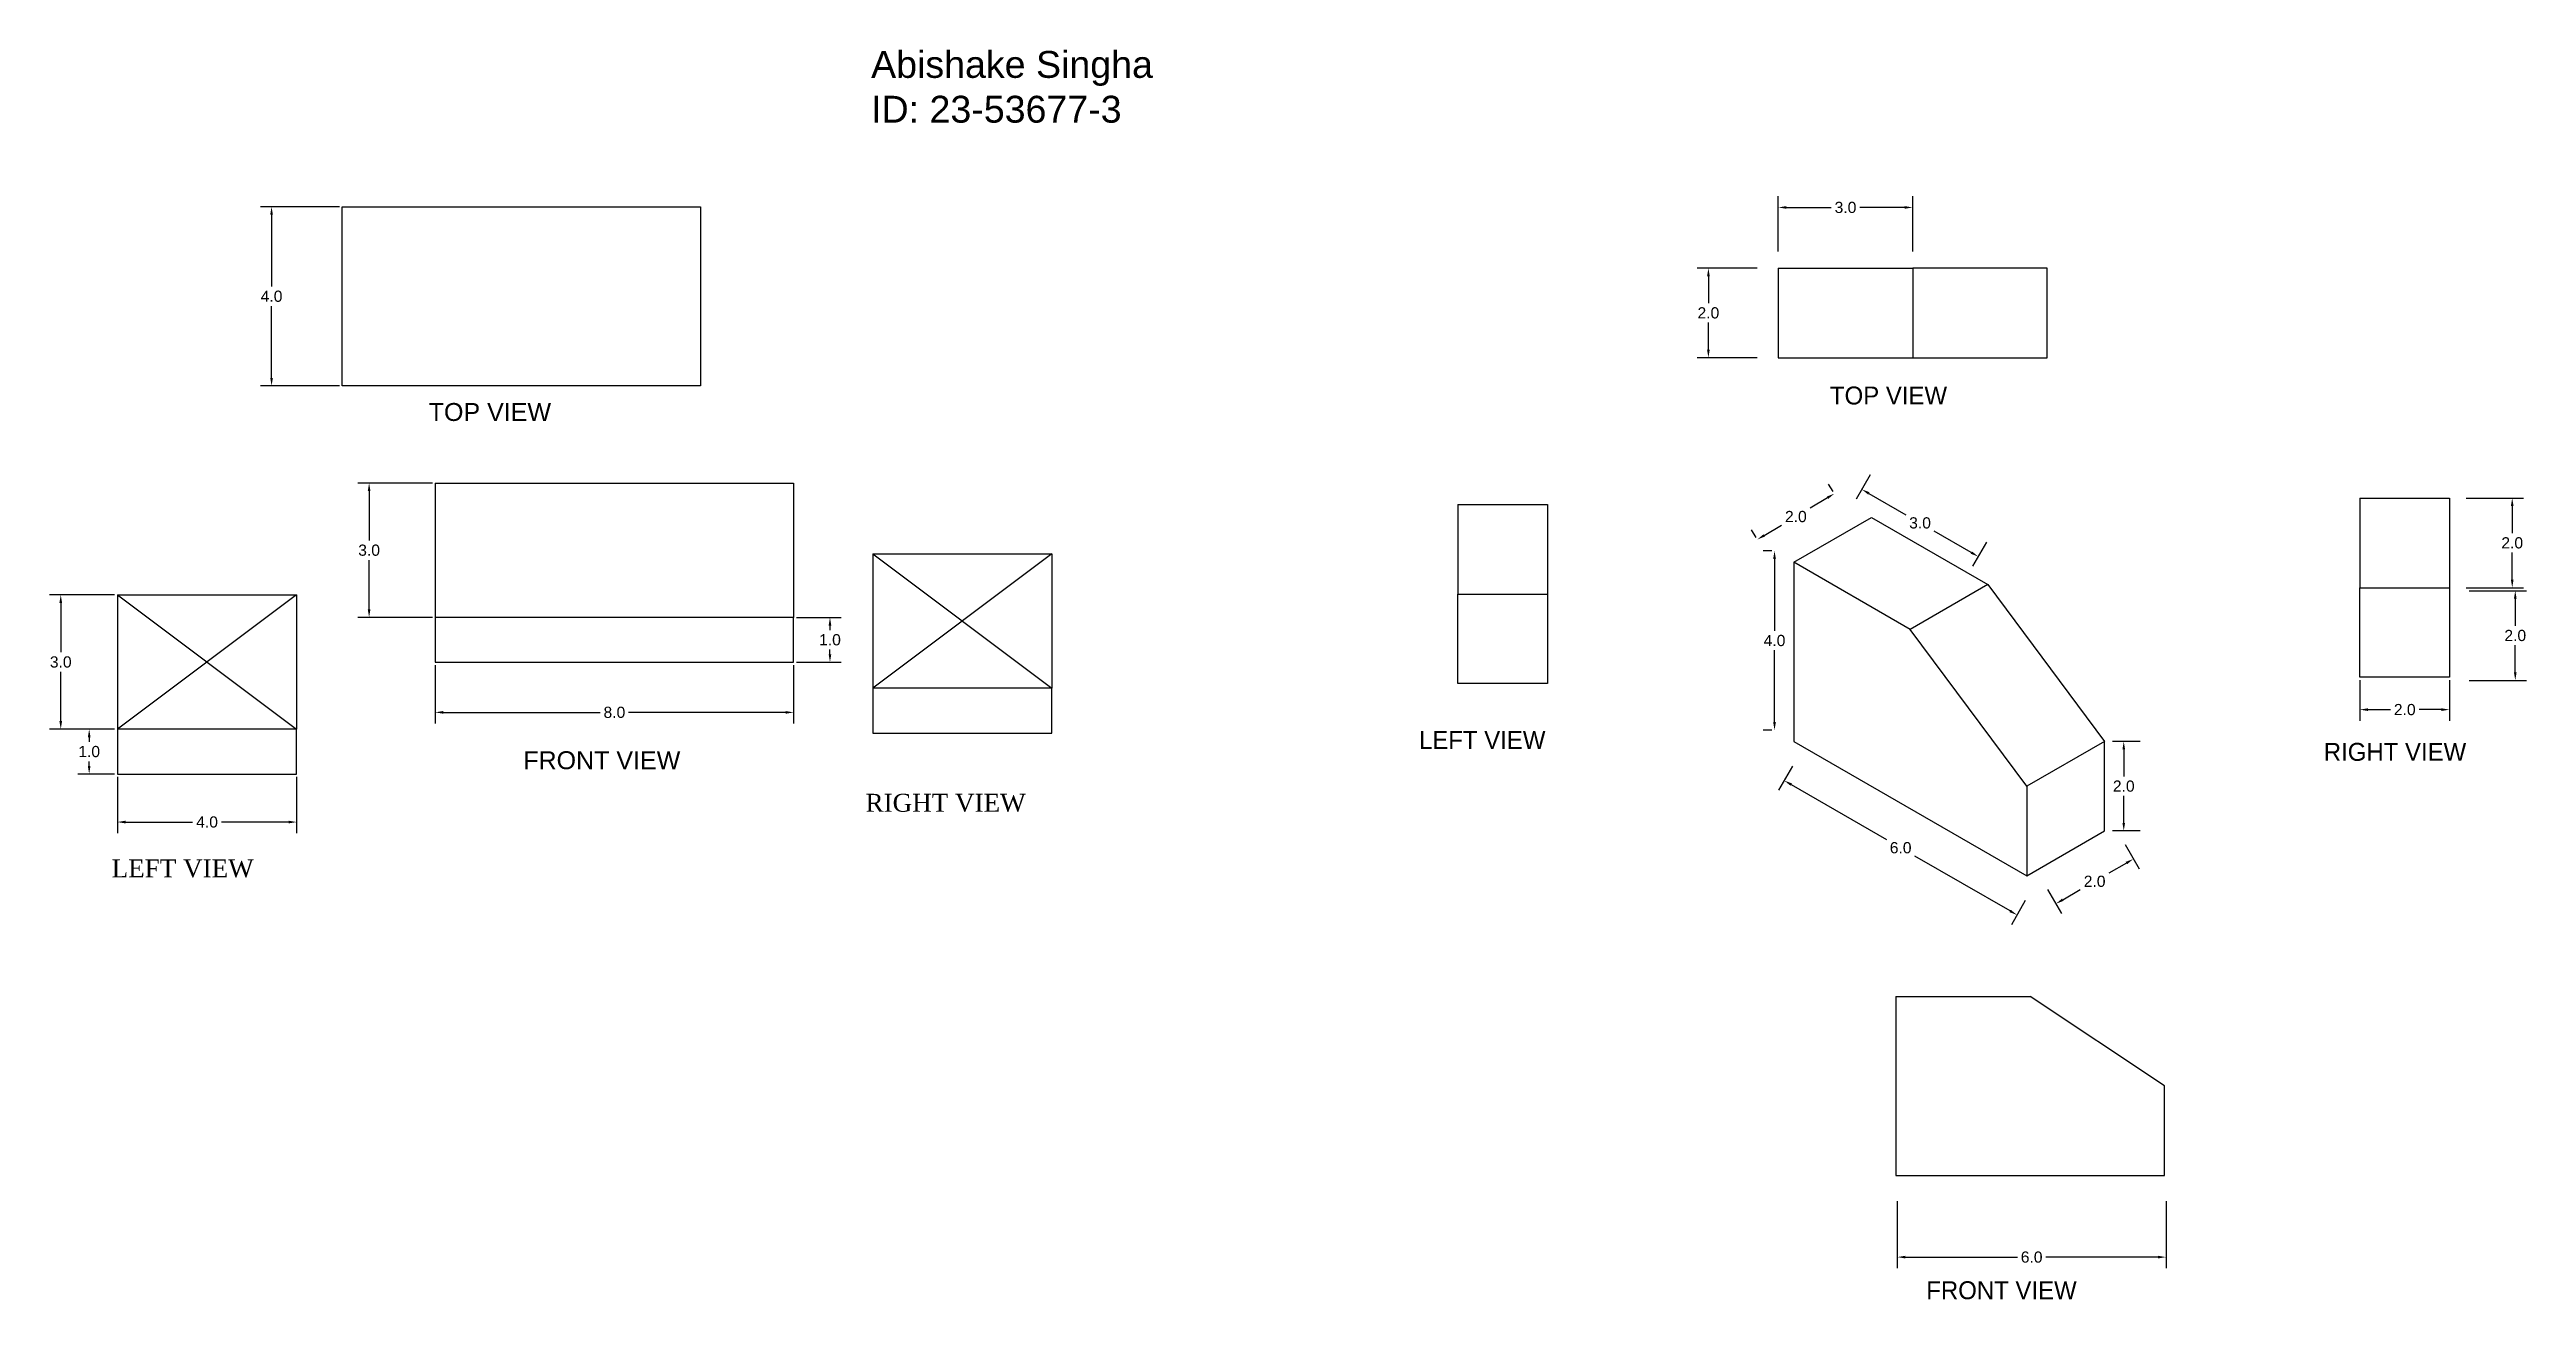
# Model space of a CAD drawing. Header units: centimetres. Extents: x 15 to 70.3, y -6.3 to 21.6.
import ezdxf

# ---------------------------------------------------------------- set-up
doc = ezdxf.new("R2010")
doc.units = ezdxf.units.CM
doc.header["$MEASUREMENT"] = 0
doc.styles.get("Standard").update_dxf_attribs({"font": ''})
doc.styles.get('Standard').set_extended_font_data('Arial')
doc.dimstyles.get("Standard").update_dxf_attribs({"dimtxt": 0.25, "dimasz": 0.18, "dimexe": 0.25, "dimexo": 0.0625, "dimgap": 0.09, "dimtad": 0, "dimtih": 1, "dimtoh": 1, "dimdec": 1, "dimzin": 0, "dimdsep": 46, "dimtxsty": 'Standard', "dimcen": 0.09, "dimclre": 3, "dimadec": 0, "dimazin": 0, "dimtfac": 1, "dimtdec": 1, "dimtofl": 0, "dimtmove": 0, "dimatfit": 3, "dimfxl": 1, "dimtolj": 1, "dimtzin": 0, "dimlwd": 25, "dimarcsym": 0})

# ---------------------------------------------------------------- blocks, each defined once
blk = doc.blocks.new('*D1')
at = {"color": 3, "lineweight": -2, "transparency": 16777216}
for p, q in [((23.584, 7.859), (23.584, 6.553)), ((31.584, 7.859), (31.584, 6.553))]:
    blk.add_line(p, q, dxfattribs=at)
at = {"color": 0, "lineweight": 25, "transparency": 16777216}
for p, q in [((23.764, 6.803), (27.267, 6.803)), ((31.404, 6.803), (27.901, 6.803))]:
    blk.add_line(p, q, dxfattribs=at)
at = {"color": 0, "transparency": 16777216}
for points in [[(23.764, 6.833), (23.764, 6.773), (23.584, 6.803)], [(31.404, 6.833), (31.404, 6.773), (31.584, 6.803)]]:
    blk.add_solid(points, dxfattribs=at)
at = {"layer": 'Defpoints', "color": 0, "transparency": 16777216}
for p in [(23.584, 7.922), (31.584, 7.922), (31.584, 6.803)]:
    blk.add_point(p, dxfattribs=at)
at = {"color": 0, "transparency": 16777216, "insert": (27.584, 6.803), "char_height": 0.25, "attachment_point": 5}
blk.add_mtext('\\A1;8.0', dxfattribs=at)
blk = doc.blocks.new('*D2')
at = {"color": 3, "lineweight": -2, "transparency": 16777216}
for p, q in [((21.447, 18.09), (19.682, 18.09)), ((21.447, 14.09), (19.682, 14.09))]:
    blk.add_line(p, q, dxfattribs=at)
at = {"color": 0, "lineweight": 25, "transparency": 16777216}
for p, q in [((19.932, 17.91), (19.932, 16.308)), ((19.932, 14.27), (19.932, 15.873))]:
    blk.add_line(p, q, dxfattribs=at)
at = {"color": 0, "transparency": 16777216}
for points in [[(19.902, 17.91), (19.962, 17.91), (19.932, 18.09)], [(19.902, 14.27), (19.962, 14.27), (19.932, 14.09)]]:
    blk.add_solid(points, dxfattribs=at)
at = {"layer": 'Defpoints', "color": 0, "transparency": 16777216}
for p in [(21.509, 18.09), (19.932, 14.09), (21.509, 14.09)]:
    blk.add_point(p, dxfattribs=at)
at = {"color": 0, "transparency": 16777216, "insert": (19.932, 16.09), "char_height": 0.25, "attachment_point": 5}
blk.add_mtext('\\A1;4.0', dxfattribs=at)
blk = doc.blocks.new('*D3')
at = {"color": 3, "lineweight": -2, "transparency": 16777216}
for p, q in [((16.429, 6.427), (15.611, 6.427)), ((16.429, 5.427), (15.611, 5.427))]:
    blk.add_line(p, q, dxfattribs=at)
at = {"color": 0, "lineweight": 25, "transparency": 16777216}
for p, q in [((15.861, 6.247), (15.861, 6.144)), ((15.861, 5.607), (15.861, 5.709))]:
    blk.add_line(p, q, dxfattribs=at)
at = {"color": 0, "transparency": 16777216}
for points in [[(15.831, 6.247), (15.891, 6.247), (15.861, 6.427)], [(15.831, 5.607), (15.891, 5.607), (15.861, 5.427)]]:
    blk.add_solid(points, dxfattribs=at)
at = {"layer": 'Defpoints', "color": 0, "transparency": 16777216}
for p in [(16.492, 6.427), (15.861, 5.427), (16.492, 5.427)]:
    blk.add_point(p, dxfattribs=at)
at = {"color": 0, "transparency": 16777216, "insert": (15.861, 5.927), "char_height": 0.25, "attachment_point": 5}
blk.add_mtext('\\A1;1.0', dxfattribs=at)
blk = doc.blocks.new('*D4')
at = {"color": 3, "lineweight": -2, "transparency": 16777216}
for p, q in [((16.429, 9.427), (14.976, 9.427)), ((16.429, 6.427), (14.976, 6.427))]:
    blk.add_line(p, q, dxfattribs=at)
at = {"color": 0, "lineweight": 25, "transparency": 16777216}
for p, q in [((15.226, 9.247), (15.226, 8.144)), ((15.226, 6.607), (15.226, 7.709))]:
    blk.add_line(p, q, dxfattribs=at)
at = {"color": 0, "transparency": 16777216}
for points in [[(15.196, 9.247), (15.256, 9.247), (15.226, 9.427)], [(15.196, 6.607), (15.256, 6.607), (15.226, 6.427)]]:
    blk.add_solid(points, dxfattribs=at)
at = {"layer": 'Defpoints', "color": 0, "transparency": 16777216}
for p in [(16.492, 9.427), (15.226, 6.427), (16.492, 6.427)]:
    blk.add_point(p, dxfattribs=at)
at = {"color": 0, "transparency": 16777216, "insert": (15.226, 7.927), "char_height": 0.25, "attachment_point": 5}
blk.add_mtext('\\A1;3.0', dxfattribs=at)
blk = doc.blocks.new('*D5')
at = {"color": 3, "lineweight": -2, "transparency": 16777216}
for p, q in [((16.492, 5.364), (16.492, 4.105)), ((20.492, 5.364), (20.492, 4.105))]:
    blk.add_line(p, q, dxfattribs=at)
at = {"color": 0, "lineweight": 25, "transparency": 16777216}
for p, q in [((16.672, 4.355), (18.17, 4.355)), ((20.312, 4.355), (18.814, 4.355))]:
    blk.add_line(p, q, dxfattribs=at)
at = {"color": 0, "transparency": 16777216}
for points in [[(16.672, 4.385), (16.672, 4.325), (16.492, 4.355)], [(20.312, 4.385), (20.312, 4.325), (20.492, 4.355)]]:
    blk.add_solid(points, dxfattribs=at)
at = {"layer": 'Defpoints', "color": 0, "transparency": 16777216}
for p in [(16.492, 5.427), (20.492, 5.427), (20.492, 4.355)]:
    blk.add_point(p, dxfattribs=at)
at = {"color": 0, "transparency": 16777216, "insert": (18.492, 4.355), "char_height": 0.25, "attachment_point": 5}
blk.add_mtext('\\A1;4.0', dxfattribs=at)
blk = doc.blocks.new('*D6')
at = {"color": 3, "lineweight": -2, "transparency": 16777216}
for p, q in [((23.522, 11.922), (21.859, 11.922)), ((23.522, 8.922), (21.859, 8.922))]:
    blk.add_line(p, q, dxfattribs=at)
at = {"color": 0, "lineweight": 25, "transparency": 16777216}
for p, q in [((22.109, 11.742), (22.109, 10.639)), ((22.109, 9.102), (22.109, 10.204))]:
    blk.add_line(p, q, dxfattribs=at)
at = {"color": 0, "transparency": 16777216}
for points in [[(22.079, 11.742), (22.139, 11.742), (22.109, 11.922)], [(22.079, 9.102), (22.139, 9.102), (22.109, 8.922)]]:
    blk.add_solid(points, dxfattribs=at)
at = {"layer": 'Defpoints', "color": 0, "transparency": 16777216}
for p in [(23.584, 11.922), (22.109, 8.922), (23.584, 8.922)]:
    blk.add_point(p, dxfattribs=at)
at = {"color": 0, "transparency": 16777216, "insert": (22.109, 10.422), "char_height": 0.25, "attachment_point": 5}
blk.add_mtext('\\A1;3.0', dxfattribs=at)
blk = doc.blocks.new('*D7')
at = {"color": 3, "lineweight": -2, "transparency": 16777216}
for p, q in [((31.647, 8.922), (32.646, 8.922)), ((31.647, 7.922), (32.646, 7.922))]:
    blk.add_line(p, q, dxfattribs=at)
at = {"color": 0, "lineweight": 25, "transparency": 16777216}
for p, q in [((32.396, 8.742), (32.396, 8.639)), ((32.396, 8.102), (32.396, 8.204))]:
    blk.add_line(p, q, dxfattribs=at)
at = {"color": 0, "transparency": 16777216}
for points in [[(32.366, 8.742), (32.426, 8.742), (32.396, 8.922)], [(32.366, 8.102), (32.426, 8.102), (32.396, 7.922)]]:
    blk.add_solid(points, dxfattribs=at)
at = {"layer": 'Defpoints', "color": 0, "transparency": 16777216}
for p in [(31.584, 8.922), (31.584, 7.922), (32.396, 7.922)]:
    blk.add_point(p, dxfattribs=at)
at = {"color": 0, "transparency": 16777216, "insert": (32.396, 8.422), "char_height": 0.25, "attachment_point": 5}
blk.add_mtext('\\A1;1.0', dxfattribs=at)
blk = doc.blocks.new('*D74')
at = {"color": 3, "lineweight": -2, "transparency": 16777216}
for p, q in [((53.563, 17.087), (53.563, 18.323)), ((56.563, 17.087), (56.563, 18.323))]:
    blk.add_line(p, q, dxfattribs=at)
at = {"color": 0, "lineweight": 25, "transparency": 16777216}
for p, q in [((53.743, 18.073), (54.744, 18.073)), ((56.383, 18.073), (55.381, 18.073))]:
    blk.add_line(p, q, dxfattribs=at)
at = {"color": 0, "transparency": 16777216}
for points in [[(53.743, 18.103), (53.743, 18.043), (53.563, 18.073)], [(56.383, 18.103), (56.383, 18.043), (56.563, 18.073)]]:
    blk.add_solid(points, dxfattribs=at)
at = {"layer": 'Defpoints', "color": 0, "transparency": 16777216}
for p in [(56.563, 18.073), (53.563, 17.024), (56.563, 17.024)]:
    blk.add_point(p, dxfattribs=at)
at = {"color": 0, "transparency": 16777216, "insert": (55.063, 18.073), "char_height": 0.25, "attachment_point": 5}
blk.add_mtext('\\A1;3.0', dxfattribs=at)
blk = doc.blocks.new('*D75')
at = {"color": 3, "lineweight": -2, "transparency": 16777216}
for p, q in [((53.093, 16.719), (51.753, 16.719)), ((53.093, 14.719), (51.753, 14.719))]:
    blk.add_line(p, q, dxfattribs=at)
at = {"color": 0, "lineweight": 25, "transparency": 16777216}
for p, q in [((52.003, 16.539), (52.003, 15.936)), ((52.003, 14.899), (52.003, 15.503))]:
    blk.add_line(p, q, dxfattribs=at)
at = {"color": 0, "transparency": 16777216}
for points in [[(51.973, 16.539), (52.033, 16.539), (52.003, 16.719)], [(51.973, 14.899), (52.033, 14.899), (52.003, 14.719)]]:
    blk.add_solid(points, dxfattribs=at)
at = {"layer": 'Defpoints', "color": 0, "transparency": 16777216}
for p in [(53.156, 16.719), (52.003, 14.719), (53.156, 14.719)]:
    blk.add_point(p, dxfattribs=at)
at = {"color": 0, "transparency": 16777216, "insert": (52.003, 15.719), "char_height": 0.25, "attachment_point": 5}
blk.add_mtext('\\A1;2.0', dxfattribs=at)
blk = doc.blocks.new('*D97')
at = {"color": 3, "lineweight": -2, "transparency": 16777216}
for p, q in [((53.417, 10.406), (53.229, 10.406)), ((53.417, 6.406), (53.229, 6.406))]:
    blk.add_line(p, q, dxfattribs=at)
at = {"color": 0, "lineweight": 25, "transparency": 16777216}
for p, q in [((53.479, 10.226), (53.479, 8.623)), ((53.479, 6.586), (53.479, 8.189))]:
    blk.add_line(p, q, dxfattribs=at)
at = {"color": 0, "transparency": 16777216}
for points in [[(53.449, 10.226), (53.509, 10.226), (53.479, 10.406)], [(53.449, 6.586), (53.509, 6.586), (53.479, 6.406)]]:
    blk.add_solid(points, dxfattribs=at)
at = {"layer": 'Defpoints', "color": 0, "transparency": 16777216}
for p in [(53.479, 10.406), (53.479, 6.406), (53.479, 6.406)]:
    blk.add_point(p, dxfattribs=at)
at = {"color": 0, "transparency": 16777216, "insert": (53.479, 8.406), "char_height": 0.25, "attachment_point": 5}
blk.add_mtext('\\A1;4.0', dxfattribs=at)
blk = doc.blocks.new('*D98')
at = {"color": 3, "lineweight": -2, "transparency": 16777216}
for p, q in [((54.786, 11.733), (54.686, 11.9)), ((53.067, 10.71), (52.968, 10.876))]:
    blk.add_line(p, q, dxfattribs=at)
at = {"color": 0, "lineweight": 25, "transparency": 16777216}
for p, q in [((54.66, 11.593), (54.275, 11.364)), ((53.251, 10.754), (53.635, 10.983))]:
    blk.add_line(p, q, dxfattribs=at)
at = {"color": 0, "transparency": 16777216}
for points in [[(54.644, 11.619), (54.675, 11.567), (54.814, 11.685)], [(53.235, 10.78), (53.266, 10.728), (53.096, 10.662)]]:
    blk.add_solid(points, dxfattribs=at)
at = {"layer": 'Defpoints', "color": 0, "transparency": 16777216}
for p in [(54.814, 11.685), (54.818, 11.679), (53.099, 10.656)]:
    blk.add_point(p, dxfattribs=at)
at = {"color": 0, "transparency": 16777216, "insert": (53.955, 11.173), "char_height": 0.25, "attachment_point": 5}
blk.add_mtext('\\A1;2.0', dxfattribs=at)
blk = doc.blocks.new('*D99')
at = {"color": 3, "lineweight": -2, "transparency": 16777216}
for p, q in [((55.613, 12.102), (55.303, 11.564)), ((58.211, 10.602), (57.901, 10.064))]:
    blk.add_line(p, q, dxfattribs=at)
at = {"color": 0, "lineweight": 25, "transparency": 16777216}
for p, q in [((55.584, 11.691), (56.408, 11.215)), ((57.87, 10.371), (57.045, 10.847))]:
    blk.add_line(p, q, dxfattribs=at)
at = {"color": 0, "transparency": 16777216}
for points in [[(55.599, 11.717), (55.569, 11.665), (55.428, 11.781)], [(57.885, 10.397), (57.855, 10.345), (58.026, 10.281)]]:
    blk.add_solid(points, dxfattribs=at)
at = {"layer": 'Defpoints', "color": 0, "transparency": 16777216}
for p in [(55.644, 12.156), (58.243, 10.656), (58.026, 10.281)]:
    blk.add_point(p, dxfattribs=at)
at = {"color": 0, "transparency": 16777216, "insert": (56.727, 11.031), "char_height": 0.25, "attachment_point": 5}
blk.add_mtext('\\A1;3.0', dxfattribs=at)
blk = doc.blocks.new('*D100')
at = {"color": 3, "lineweight": -2, "transparency": 16777216}
for p, q in [((53.881, 5.602), (53.571, 5.064)), ((59.077, 2.602), (58.767, 2.064))]:
    blk.add_line(p, q, dxfattribs=at)
at = {"color": 0, "lineweight": 25, "transparency": 16777216}
for p, q in [((53.852, 5.191), (55.975, 3.965)), ((58.736, 2.371), (56.612, 3.597))]:
    blk.add_line(p, q, dxfattribs=at)
at = {"color": 0, "transparency": 16777216}
for points in [[(53.867, 5.217), (53.837, 5.165), (53.696, 5.281)], [(58.751, 2.397), (58.721, 2.345), (58.892, 2.281)]]:
    blk.add_solid(points, dxfattribs=at)
at = {"layer": 'Defpoints', "color": 0, "transparency": 16777216}
for p in [(53.912, 5.656), (58.892, 2.281), (59.109, 2.656)]:
    blk.add_point(p, dxfattribs=at)
at = {"color": 0, "transparency": 16777216, "insert": (56.294, 3.781), "char_height": 0.25, "attachment_point": 5}
blk.add_mtext('\\A1;6.0', dxfattribs=at)
blk = doc.blocks.new('*D101')
at = {"color": 0, "lineweight": 25, "transparency": 16777216}
for p, q in [((61.334, 3.441), (60.944, 3.216)), ((59.914, 2.621), (60.304, 2.846))]:
    blk.add_line(p, q, dxfattribs=at)
at = {"color": 3, "lineweight": -2, "transparency": 16777216}
for p, q in [((61.305, 3.852), (61.615, 3.314)), ((59.573, 2.852), (59.883, 2.314))]:
    blk.add_line(p, q, dxfattribs=at)
at = {"color": 0, "transparency": 16777216}
for points in [[(61.319, 3.467), (61.349, 3.415), (61.49, 3.531)], [(59.899, 2.647), (59.929, 2.595), (59.758, 2.531)]]:
    blk.add_solid(points, dxfattribs=at)
at = {"layer": 'Defpoints', "color": 0, "transparency": 16777216}
for p in [(61.274, 3.906), (59.542, 2.906), (59.758, 2.531)]:
    blk.add_point(p, dxfattribs=at)
at = {"color": 0, "transparency": 16777216, "insert": (60.624, 3.031), "char_height": 0.25, "attachment_point": 5}
blk.add_mtext('\\A1;2.0', dxfattribs=at)
blk = doc.blocks.new('*D102')
at = {"color": 3, "lineweight": -2, "transparency": 16777216}
for p, q in [((61.644, 6.156), (61.024, 6.156)), ((61.644, 4.156), (61.024, 4.156))]:
    blk.add_line(p, q, dxfattribs=at)
at = {"color": 0, "lineweight": 25, "transparency": 16777216}
for p, q in [((61.274, 5.976), (61.274, 5.373)), ((61.274, 4.336), (61.274, 4.939))]:
    blk.add_line(p, q, dxfattribs=at)
at = {"color": 0, "transparency": 16777216}
for points in [[(61.244, 5.976), (61.304, 5.976), (61.274, 6.156)], [(61.244, 4.336), (61.304, 4.336), (61.274, 4.156)]]:
    blk.add_solid(points, dxfattribs=at)
at = {"layer": 'Defpoints', "color": 0, "transparency": 16777216}
for p in [(61.707, 6.156), (61.274, 4.156), (61.707, 4.156)]:
    blk.add_point(p, dxfattribs=at)
at = {"color": 0, "transparency": 16777216, "insert": (61.274, 5.156), "char_height": 0.25, "attachment_point": 5}
blk.add_mtext('\\A1;2.0', dxfattribs=at)
blk = doc.blocks.new('*D107')
at = {"color": 3, "lineweight": -2, "transparency": 16777216}
for p, q in [((68.914, 11.586), (70.195, 11.586)), ((68.914, 9.586), (70.195, 9.586))]:
    blk.add_line(p, q, dxfattribs=at)
at = {"color": 0, "lineweight": 25, "transparency": 16777216}
for p, q in [((69.945, 11.406), (69.945, 10.802)), ((69.945, 9.766), (69.945, 10.369))]:
    blk.add_line(p, q, dxfattribs=at)
at = {"color": 0, "transparency": 16777216}
for points in [[(69.915, 11.406), (69.975, 11.406), (69.945, 11.586)], [(69.915, 9.766), (69.975, 9.766), (69.945, 9.586)]]:
    blk.add_solid(points, dxfattribs=at)
at = {"layer": 'Defpoints', "color": 0, "transparency": 16777216}
for p in [(68.852, 11.586), (68.852, 9.586), (69.945, 9.586)]:
    blk.add_point(p, dxfattribs=at)
at = {"color": 0, "transparency": 16777216, "insert": (69.945, 10.586), "char_height": 0.25, "attachment_point": 5}
blk.add_mtext('\\A1;2.0', dxfattribs=at)
blk = doc.blocks.new('*D108')
at = {"color": 3, "lineweight": -2, "transparency": 16777216}
for p, q in [((68.982, 9.518), (70.263, 9.518)), ((68.982, 7.518), (70.263, 7.518))]:
    blk.add_line(p, q, dxfattribs=at)
at = {"color": 0, "lineweight": 25, "transparency": 16777216}
for p, q in [((70.013, 9.338), (70.013, 8.735)), ((70.013, 7.698), (70.013, 8.301))]:
    blk.add_line(p, q, dxfattribs=at)
at = {"color": 0, "transparency": 16777216}
for points in [[(69.983, 9.338), (70.043, 9.338), (70.013, 9.518)], [(69.983, 7.698), (70.043, 7.698), (70.013, 7.518)]]:
    blk.add_solid(points, dxfattribs=at)
at = {"layer": 'Defpoints', "color": 0, "transparency": 16777216}
for p in [(68.919, 9.518), (68.919, 7.518), (70.013, 7.518)]:
    blk.add_point(p, dxfattribs=at)
at = {"color": 0, "transparency": 16777216, "insert": (70.013, 8.518), "char_height": 0.25, "attachment_point": 5}
blk.add_mtext('\\A1;2.0', dxfattribs=at)
blk = doc.blocks.new('*D109')
at = {"color": 3, "lineweight": -2, "transparency": 16777216}
for p, q in [((66.546, 7.523), (66.546, 6.614)), ((68.546, 7.523), (68.546, 6.614))]:
    blk.add_line(p, q, dxfattribs=at)
at = {"color": 0, "lineweight": 25, "transparency": 16777216}
for p, q in [((66.726, 6.864), (67.226, 6.864)), ((68.366, 6.864), (67.866, 6.864))]:
    blk.add_line(p, q, dxfattribs=at)
at = {"color": 0, "transparency": 16777216}
for points in [[(66.726, 6.894), (66.726, 6.834), (66.546, 6.864)], [(68.366, 6.894), (68.366, 6.834), (68.546, 6.864)]]:
    blk.add_solid(points, dxfattribs=at)
at = {"layer": 'Defpoints', "color": 0, "transparency": 16777216}
for p in [(66.546, 7.586), (68.546, 7.586), (68.546, 6.864)]:
    blk.add_point(p, dxfattribs=at)
at = {"color": 0, "transparency": 16777216, "insert": (67.546, 6.864), "char_height": 0.25, "attachment_point": 5}
blk.add_mtext('\\A1;2.0', dxfattribs=at)
blk = doc.blocks.new('*D112')
at = {"color": 3, "lineweight": -2, "transparency": 16777216}
for p, q in [((56.218, -4.107), (56.218, -5.606)), ((62.218, -4.107), (62.218, -5.606))]:
    blk.add_line(p, q, dxfattribs=at)
at = {"color": 0, "lineweight": 25, "transparency": 16777216}
for p, q in [((56.398, -5.356), (58.9, -5.356)), ((62.038, -5.356), (59.537, -5.356))]:
    blk.add_line(p, q, dxfattribs=at)
at = {"color": 0, "transparency": 16777216}
for points in [[(56.398, -5.326), (56.398, -5.386), (56.218, -5.356)], [(62.038, -5.326), (62.038, -5.386), (62.218, -5.356)]]:
    blk.add_solid(points, dxfattribs=at)
at = {"layer": 'Defpoints', "color": 0, "transparency": 16777216}
for p in [(56.218, -4.045), (62.218, -4.045), (62.218, -5.356)]:
    blk.add_point(p, dxfattribs=at)
at = {"color": 0, "transparency": 16777216, "insert": (59.218, -5.356), "char_height": 0.25, "attachment_point": 5}
blk.add_mtext('\\A1;6.0', dxfattribs=at)

msp = doc.modelspace()

# ---------------------------------------------------------------- linework, layer by layer
for p, q in [((21.509, 18.09), (29.509, 18.09)), ((21.509, 14.09), (21.509, 18.09)), ((29.509, 18.09), (29.509, 14.09)), ((53.563, 16.719), (56.563, 16.719)), ((53.563, 16.719), (53.563, 14.719)), ((56.563, 16.719), (56.563, 14.719)), ((59.563, 16.719), (56.563, 16.719)), ((59.563, 14.719), (59.563, 16.719)), ((53.563, 14.719), (56.563, 14.719)), ((56.563, 14.719), (59.563, 14.719)), ((29.509, 14.09), (21.509, 14.09)), ((23.584, 11.922), (31.584, 11.922)), ((23.584, 11.922), (23.584, 8.922)), ((31.584, 11.922), (31.584, 8.922)), ((46.412, 11.444), (46.412, 9.444)), ((46.412, 11.444), (48.412, 11.444)), ((48.412, 11.444), (48.412, 9.444)), ((53.912, 10.156), (55.644, 11.156)), ((55.644, 11.156), (58.243, 9.656)), ((66.546, 11.586), (66.546, 9.586)), ((66.546, 11.586), (68.546, 11.586)), ((68.546, 11.586), (68.546, 9.586)), ((33.349, 10.342), (37.349, 10.342)), ((33.349, 10.342), (33.349, 7.342)), ((33.349, 10.342), (37.349, 7.342)), ((37.349, 10.342), (33.349, 7.342)), ((37.349, 10.342), (37.349, 7.342)), ((53.912, 10.156), (53.912, 6.156)), ((56.51, 8.656), (53.912, 10.156)), ((16.492, 9.427), (20.492, 9.427)), ((16.492, 9.427), (16.492, 6.427)), ((16.492, 9.427), (20.492, 6.427)), ((20.492, 9.427), (16.492, 6.427)), ((20.492, 9.427), (20.492, 6.427)), ((46.412, 9.444), (48.412, 9.444)), ((46.412, 7.444), (46.412, 9.444)), ((48.412, 9.444), (48.412, 7.444)), ((58.243, 9.656), (56.51, 8.656)), ((58.243, 9.656), (60.841, 6.156)), ((66.546, 9.586), (68.546, 9.586)), ((66.546, 7.586), (66.546, 9.586)), ((68.546, 9.586), (68.546, 7.586)), ((31.584, 8.922), (23.584, 8.922)), ((23.584, 8.922), (23.584, 7.922)), ((31.584, 7.922), (31.584, 8.922)), ((59.109, 5.156), (56.51, 8.656)), ((23.584, 7.922), (31.584, 7.922)), ((37.349, 7.342), (33.349, 7.342)), ((33.349, 7.342), (33.349, 6.342)), ((37.349, 6.342), (37.349, 7.342)), ((48.412, 7.444), (46.412, 7.444)), ((68.546, 7.586), (66.546, 7.586)), ((20.492, 6.427), (16.492, 6.427)), ((16.492, 6.427), (16.492, 5.427)), ((20.492, 5.427), (20.492, 6.427)), ((33.349, 6.342), (37.349, 6.342)), ((53.912, 6.156), (59.109, 3.156)), ((60.841, 6.156), (59.109, 5.156)), ((60.841, 4.156), (60.841, 6.156)), ((16.492, 5.427), (20.492, 5.427)), ((59.109, 5.156), (59.109, 3.156)), ((59.109, 3.156), (60.841, 4.156)), ((56.185, 0.464), (59.185, 0.464)), ((56.185, 0.464), (56.185, -3.536)), ((62.185, -1.536), (59.185, 0.464)), ((62.185, -3.536), (62.185, -1.536)), ((56.185, -3.536), (62.185, -3.536))]:
    msp.add_line(p, q)

# ---------------------------------------------------------------- texts
at = {"attachment_point": 1}
for s, width, insert, char_height in [('\\pxtc7,9;{\\fArial CYR|b0|i0|c0|p34;Abishake Singha\\PID: 23-53677-3}', 13.27277, (33.314, 21.566), 0.6), ('\\pxtc7;{\\fTw Cen MT|b0|i0|c0|p34;TOP VIEW}', 3.67366, (54.716, 14.076), 0.4), ('\\pxtc7;TOP VIEW', 3.67366, (23.439, 13.708), 0.4), ('{\\fTw Cen MT|b0|i0|c0|p34;LEFT VIEW}', 4.14122, (45.543, 6.387), 0.4), ('{\\fTw Cen MT|b0|i0|c0|p34;RIGHT VIEW}', 4.60878, (65.739, 6.122), 0.4), ('FRONT VIEW', 4.54198, (25.549, 5.935), 0.4), ('{\\fTimes New Roman|b0|i0|c0|p18;RIGHT VIEW}', 4.60878, (33.19, 4.985), 0.4), ('{\\fTimes New Roman|b0|i0|c0|p18;LEFT VIEW}', 4.14122, (16.362, 3.521), 0.4), ('{\\fTw Cen MT|b0|i0|c0|p34;FRONT VIEW}', 4.54198, (56.866, -5.895), 0.4)]:
    msp.add_mtext_dynamic_manual_height_columns(s, width=width, gutter_width=1, heights=[0], dxfattribs=dict(at, insert=insert, char_height=char_height))

# ---------------------------------------------------------------- dimensions: what is measured, and where the dimension line sits
for base, p1, p2, picture, middle in [((56.563, 18.073), (53.563, 17.024), (56.563, 17.024), '*D74', (55.063, 18.073)), ((68.546, 6.864), (66.546, 7.586), (68.546, 7.586), '*D109', (67.546, 6.864)), ((20.492, 4.355), (16.492, 5.427), (20.492, 5.427), '*D5', (18.492, 4.355)), ((62.218, -5.356), (56.218, -4.045), (62.218, -4.045), '*D112', (59.218, -5.356))]:
    dim = msp.add_linear_dim(base=base, p1=p1, p2=p2, dimstyle='Standard')
    dim.commit()
    dim.dimension.update_dxf_attribs({"geometry": picture, "text_midpoint": middle})
for base, p1, p2, picture, middle in [((19.932, 14.09), (21.509, 18.09), (21.509, 14.09), '*D2', (19.932, 16.09)), ((15.861, 5.427), (16.492, 6.427), (16.492, 5.427), '*D3', (15.861, 5.927))]:
    dim = msp.add_linear_dim(base=base, p1=p1, p2=p2, angle=90, dimstyle='Standard', override={"dimdec": 1})
    dim.commit()
    dim.dimension.update_dxf_attribs({"geometry": picture, "text_midpoint": middle})
for base, p1, p2, picture, middle in [((52.003, 14.719), (53.156, 16.719), (53.156, 14.719), '*D75', (52.003, 15.719)), ((22.109, 8.922), (23.584, 11.922), (23.584, 8.922), '*D6', (22.109, 10.422)), ((69.945, 9.586), (68.852, 11.586), (68.852, 9.586), '*D107', (69.945, 10.586)), ((53.479, 6.406), (53.479, 10.406), (53.479, 6.406), '*D97', (53.479, 8.406)), ((15.226, 6.427), (16.492, 9.427), (16.492, 6.427), '*D4', (15.226, 7.927)), ((70.013, 7.518), (68.919, 9.518), (68.919, 7.518), '*D108', (70.013, 8.518)), ((32.396, 7.922), (31.584, 8.922), (31.584, 7.922), '*D7', (32.396, 8.422)), ((61.274, 4.156), (61.707, 6.156), (61.707, 4.156), '*D102', (61.274, 5.156))]:
    dim = msp.add_linear_dim(base=base, p1=p1, p2=p2, angle=90, dimstyle='Standard')
    dim.commit()
    dim.dimension.update_dxf_attribs({"geometry": picture, "text_midpoint": middle})
for p1, p2, distance, picture, middle in [((53.099, 10.656), (54.818, 11.679), 0.007, '*D98', (53.955, 11.173)), ((55.644, 12.156), (58.243, 10.656), -0.433, '*D99', (56.727, 11.031)), ((53.912, 5.656), (59.109, 2.656), -0.433, '*D100', (56.294, 3.781)), ((61.274, 3.906), (59.542, 2.906), 0.433, '*D101', (60.624, 3.031))]:
    dim = msp.add_aligned_dim(p1=p1, p2=p2, distance=distance, dimstyle='Standard')
    dim.commit()
    dim.dimension.update_dxf_attribs({"geometry": picture, "text_midpoint": middle})
dim = msp.add_linear_dim(base=(31.584, 6.803), p1=(23.584, 7.922), p2=(31.584, 7.922), dimstyle='Standard', override={"dimdec": 1})
dim.commit()
dim.dimension.update_dxf_attribs({"geometry": '*D1', "text_midpoint": (27.584, 6.803)})

doc.saveas('drawing.dxf')
